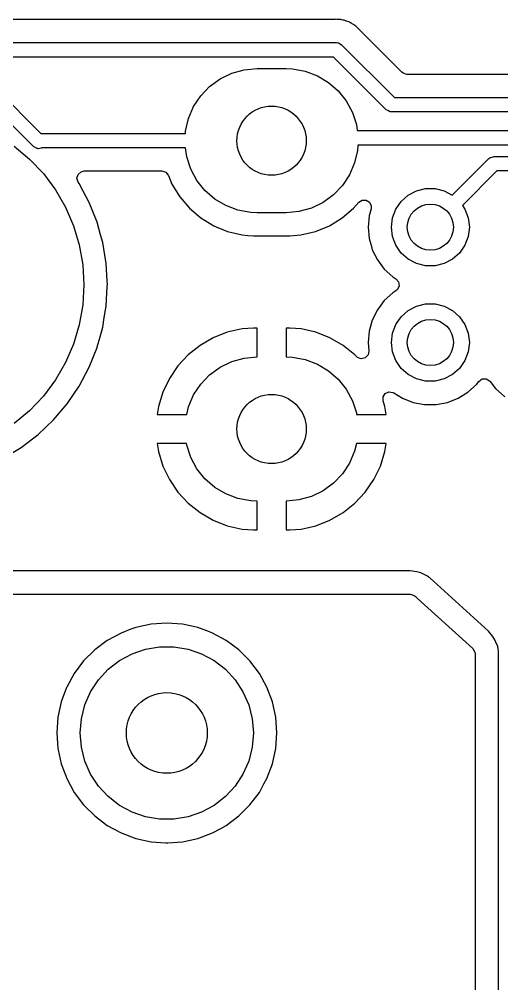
# Model space of a CAD drawing. Extents: x 0.79 to 7.48, y -4.92 to -0.79.
# Drawn here: x 1.255 to 1.584, y -3.115 to -2.456 of the extents above; entities that cross this region are included whole.
import ezdxf

# ---------------------------------------------------------------- set-up
doc = ezdxf.new("R2010")
doc.units = 0
doc.header["$MEASUREMENT"] = 0
doc.layers.add('BLACK', color=7, linetype='CONTINUOUS')

msp = doc.modelspace()

# ---------------------------------------------------------------- linework, layer by layer
at = {"layer": 'BLACK', "linetype": 'CONTINUOUS'}
for p, q in [((1.46927, -2.45667), (0.887755, -2.45667)), ((1.4701, -2.4566), (1.46927, -2.45667)), ((1.47038, -2.45655), (1.4701, -2.4566)), ((1.47074, -2.45649), (1.47038, -2.45655)), ((1.47169, -2.45659), (1.47074, -2.45649)), ((1.47074, -2.45649), (1.47074, -2.45649)), ((1.47239, -2.45666), (1.47169, -2.45659)), ((1.47264, -2.45667), (1.47239, -2.45666)), ((1.4743, -2.45667), (1.47264, -2.45667)), ((1.47493, -2.45685), (1.4743, -2.45667)), ((1.4743, -2.45667), (1.4743, -2.45667)), ((1.47575, -2.45701), (1.47493, -2.45685)), ((1.4764, -2.45707), (1.47575, -2.45701)), ((1.47662, -2.45716), (1.4764, -2.45707)), ((1.4764, -2.45707), (1.4764, -2.45707)), ((1.4764, -2.45707), (1.4764, -2.45707)), ((1.47794, -2.45768), (1.47662, -2.45716)), ((1.47818, -2.45776), (1.47794, -2.45768)), ((1.47978, -2.45821), (1.47818, -2.45776)), ((1.48034, -2.45855), (1.47978, -2.45821)), ((1.48108, -2.45892), (1.48034, -2.45855)), ((1.48135, -2.45903), (1.48108, -2.45892)), ((1.48169, -2.45916), (1.48135, -2.45903)), ((1.48217, -2.45952), (1.48169, -2.45916)), ((1.48301, -2.46016), (1.48217, -2.45952)), ((1.48322, -2.4603), (1.48301, -2.46016)), ((1.48464, -2.46116), (1.48322, -2.4603)), ((1.48548, -2.46206), (1.48464, -2.46116)), ((1.48464, -2.46116), (1.48464, -2.46116)), ((1.48464, -2.46116), (1.48464, -2.46116)), ((1.48634, -2.46298), (1.48548, -2.46206)), ((1.516, -2.49264), (1.48634, -2.46298)), ((0.887402, -2.47244), (1.47146, -2.47244)), ((1.47146, -2.47244), (1.47233, -2.47257)), ((1.47233, -2.47257), (1.4725, -2.47255)), ((1.4725, -2.47255), (1.4726, -2.4726)), ((1.4726, -2.4726), (1.47284, -2.47264)), ((1.47284, -2.47264), (1.47387, -2.4733)), ((1.47387, -2.4733), (1.47494, -2.47388)), ((1.47494, -2.47388), (1.5109, -2.50984)), ((1.46942, -2.48228), (0.88944, -2.48228)), ((1.50538, -2.51824), (1.46942, -2.48228)), ((1.39208, -2.49712), (1.40003, -2.4933)), ((1.40003, -2.4933), (1.40854, -2.49095)), ((1.40854, -2.49095), (1.41732, -2.49016)), ((1.41732, -2.49016), (1.43701, -2.49016)), ((1.43701, -2.49016), (1.44142, -2.49036)), ((1.44142, -2.49036), (1.4501, -2.49193)), ((1.4501, -2.49193), (1.45836, -2.49503)), ((1.45836, -2.49503), (1.46593, -2.49956)), ((1.51681, -2.4933), (1.516, -2.49264)), ((1.51945, -2.49407), (1.51681, -2.4933)), ((1.67686, -2.49407), (1.51945, -2.49407)), ((1.38494, -2.50231), (1.39208, -2.49712)), ((1.46593, -2.49956), (1.47258, -2.50536)), ((1.23881, -2.50341), (1.26984, -2.53445)), ((1.37885, -2.50869), (1.38494, -2.50231)), ((1.47258, -2.50536), (1.47808, -2.51226)), ((1.26487, -2.5434), (1.23329, -2.51181)), ((1.37399, -2.51605), (1.37885, -2.50869)), ((1.47808, -2.51226), (1.48226, -2.52003)), ((1.5109, -2.50984), (1.67905, -2.50984)), ((1.37052, -2.52416), (1.37399, -2.51605)), ((1.48226, -2.52003), (1.48499, -2.52842)), ((1.50645, -2.51883), (1.50538, -2.51824)), ((1.50747, -2.51949), (1.50645, -2.51883)), ((1.50772, -2.51952), (1.50747, -2.51949)), ((1.50781, -2.51957), (1.50772, -2.51952)), ((1.50799, -2.51956), (1.50781, -2.51957)), ((1.50886, -2.51969), (1.50799, -2.51956)), ((1.67701, -2.51969), (1.50886, -2.51969)), ((1.36856, -2.53276), (1.37052, -2.52416)), ((1.26984, -2.53445), (1.36848, -2.53445)), ((1.36848, -2.53445), (1.36856, -2.53276)), ((1.48499, -2.52842), (1.48554, -2.53248)), ((1.48554, -2.53248), (1.67663, -2.53248)), ((1.25163, -2.54306), (1.26215, -2.55188)), ((1.26519, -2.54357), (1.26487, -2.5434)), ((1.2654, -2.54386), (1.26519, -2.54357)), ((1.26639, -2.54422), (1.2654, -2.54386)), ((1.26731, -2.54472), (1.26639, -2.54422)), ((1.26766, -2.5447), (1.26731, -2.54472)), ((1.268, -2.54482), (1.26766, -2.5447)), ((1.26903, -2.5446), (1.268, -2.54482)), ((1.27007, -2.54453), (1.26903, -2.5446)), ((1.27036, -2.54431), (1.27007, -2.54453)), ((1.27045, -2.54429), (1.27036, -2.54431)), ((1.36853, -2.54429), (1.27045, -2.54429)), ((1.36934, -2.55032), (1.36853, -2.54429)), ((1.48578, -2.54598), (1.48381, -2.55458)), ((1.48594, -2.54232), (1.48578, -2.54598)), ((1.67459, -2.54232), (1.48594, -2.54232)), ((1.26215, -2.55188), (1.27158, -2.56188)), ((1.37207, -2.55871), (1.36934, -2.55032)), ((1.48381, -2.55458), (1.48034, -2.56269)), ((1.55041, -2.57649), (1.57526, -2.55164)), ((1.57526, -2.55164), (1.57596, -2.55111)), ((1.57596, -2.55111), (1.57608, -2.55098)), ((1.57608, -2.55098), (1.57618, -2.55095)), ((1.57618, -2.55095), (1.57638, -2.5508)), ((1.57638, -2.5508), (1.57757, -2.55054)), ((1.57757, -2.55054), (1.57874, -2.5502)), ((1.57874, -2.5502), (1.66929, -2.5502)), ((1.29518, -2.5624), (1.29722, -2.56055)), ((1.29722, -2.56055), (1.29935, -2.56006)), ((1.29935, -2.56006), (1.3523, -2.56006)), ((1.3523, -2.56006), (1.35494, -2.56083)), ((1.35494, -2.56083), (1.35674, -2.56291)), ((1.37625, -2.56648), (1.37207, -2.55871)), ((1.58078, -2.56004), (1.55724, -2.58358)), ((1.66725, -2.56004), (1.58078, -2.56004)), ((1.27158, -2.56188), (1.27978, -2.57289)), ((1.29447, -2.56506), (1.29518, -2.5624)), ((1.29531, -2.56768), (1.29447, -2.56506)), ((1.29599, -2.56867), (1.29531, -2.56768)), ((1.35674, -2.56291), (1.35681, -2.56307)), ((1.35681, -2.56307), (1.35925, -2.56896)), ((1.38175, -2.57338), (1.37625, -2.56648)), ((1.48034, -2.56269), (1.47548, -2.57005)), ((1.27978, -2.57289), (1.28665, -2.58479)), ((1.29869, -2.57378), (1.29599, -2.56867)), ((1.29599, -2.56867), (1.29599, -2.56867)), ((1.29599, -2.56867), (1.29599, -2.56867)), ((1.30279, -2.5815), (1.29869, -2.57378)), ((1.35925, -2.56896), (1.35925, -2.56896)), ((1.35925, -2.56896), (1.35925, -2.56896)), ((1.35925, -2.56896), (1.36459, -2.57768)), ((1.3884, -2.57918), (1.38175, -2.57338)), ((1.47548, -2.57005), (1.46939, -2.57643)), ((1.52034, -2.57655), (1.52601, -2.57358)), ((1.52601, -2.57358), (1.53223, -2.57204)), ((1.53223, -2.57204), (1.53864, -2.57204)), ((1.53864, -2.57204), (1.54486, -2.57358)), ((1.54486, -2.57358), (1.55041, -2.57649)), ((1.36459, -2.57768), (1.37123, -2.58546)), ((1.39597, -2.58371), (1.3884, -2.57918)), ((1.46939, -2.57643), (1.46225, -2.58162)), ((1.48656, -2.5814), (1.48887, -2.5799)), ((1.48887, -2.5799), (1.49162, -2.57988)), ((1.49162, -2.57988), (1.49394, -2.58135)), ((1.5119, -2.58608), (1.51554, -2.5808)), ((1.51554, -2.5808), (1.52034, -2.57655)), ((1.28665, -2.58479), (1.29209, -2.5974)), ((1.30816, -2.59499), (1.30279, -2.5815)), ((1.37123, -2.58546), (1.37901, -2.5921)), ((1.40423, -2.58681), (1.39597, -2.58371)), ((1.41291, -2.58838), (1.40423, -2.58681)), ((1.4543, -2.58544), (1.4458, -2.58779)), ((1.46225, -2.58162), (1.4543, -2.58544)), ((1.47532, -2.5921), (1.4831, -2.58546)), ((1.4831, -2.58546), (1.48656, -2.5814)), ((1.49497, -2.58591), (1.49363, -2.59061)), ((1.49394, -2.58135), (1.4951, -2.58384)), ((1.4951, -2.58384), (1.49497, -2.58591)), ((1.50963, -2.59207), (1.5119, -2.58608)), ((1.55724, -2.58358), (1.55896, -2.58608)), ((1.55896, -2.58608), (1.56124, -2.59207)), ((1.37901, -2.5921), (1.38773, -2.59745)), ((1.41732, -2.58858), (1.41291, -2.58838)), ((1.43701, -2.58858), (1.41732, -2.58858)), ((1.4458, -2.58779), (1.43701, -2.58858)), ((1.4666, -2.59745), (1.47532, -2.5921)), ((1.49363, -2.59061), (1.49291, -2.59843)), ((1.50886, -2.59843), (1.50963, -2.59207)), ((1.56124, -2.59207), (1.56201, -2.59843)), ((1.29209, -2.5974), (1.29603, -2.61056)), ((1.31053, -2.60354), (1.30816, -2.59499)), ((1.30816, -2.59499), (1.30816, -2.59499)), ((1.30816, -2.59499), (1.30816, -2.59499)), ((1.30816, -2.59499), (1.30816, -2.59499)), ((1.38773, -2.59745), (1.38773, -2.59745)), ((1.38773, -2.59745), (1.38773, -2.59745)), ((1.38773, -2.59745), (1.38942, -2.59815)), ((1.38942, -2.59815), (1.39718, -2.60136)), ((1.45715, -2.60136), (1.4666, -2.59745)), ((1.49291, -2.59843), (1.49291, -2.59843)), ((1.49291, -2.59843), (1.49363, -2.60624)), ((1.50963, -2.60478), (1.50886, -2.59843)), ((1.56201, -2.59843), (1.56124, -2.60478)), ((1.31204, -2.60897), (1.31053, -2.60354)), ((1.39718, -2.60136), (1.40713, -2.60375)), ((1.40713, -2.60375), (1.41095, -2.60405)), ((1.41095, -2.60405), (1.41477, -2.60435)), ((1.41477, -2.60435), (1.41477, -2.60435)), ((1.41477, -2.60435), (1.43956, -2.60435)), ((1.43956, -2.60435), (1.44211, -2.60415)), ((1.44211, -2.60415), (1.4472, -2.60375)), ((1.4472, -2.60375), (1.45715, -2.60136)), ((1.49363, -2.60624), (1.49363, -2.60624)), ((1.49363, -2.60624), (1.49363, -2.60624)), ((1.49363, -2.60624), (1.49519, -2.61171)), ((1.5119, -2.61078), (1.50963, -2.60478)), ((1.56124, -2.60478), (1.55896, -2.61078)), ((1.29603, -2.61056), (1.29841, -2.62408)), ((1.31439, -2.62329), (1.31204, -2.60897)), ((1.31204, -2.60897), (1.31204, -2.60897)), ((1.31204, -2.60897), (1.31204, -2.60897)), ((1.49519, -2.61171), (1.49578, -2.61379)), ((1.49578, -2.61379), (1.49928, -2.62081)), ((1.51554, -2.61605), (1.5119, -2.61078)), ((1.55896, -2.61078), (1.55532, -2.61605)), ((1.52034, -2.6203), (1.51554, -2.61605)), ((1.52601, -2.62327), (1.52034, -2.6203)), ((1.55053, -2.6203), (1.54486, -2.62327)), ((1.55532, -2.61605), (1.55053, -2.6203)), ((1.29841, -2.62408), (1.29921, -2.6378)), ((1.31439, -2.6233), (1.31439, -2.62329)), ((1.31503, -2.63515), (1.31439, -2.6233)), ((1.49928, -2.62081), (1.49928, -2.62081)), ((1.49928, -2.62081), (1.50401, -2.62707)), ((1.53223, -2.62481), (1.52601, -2.62327)), ((1.53864, -2.62481), (1.53223, -2.62481)), ((1.54486, -2.62327), (1.53864, -2.62481)), ((1.50401, -2.62707), (1.50981, -2.63236)), ((1.50981, -2.63236), (1.50981, -2.63236)), ((1.50981, -2.63236), (1.51188, -2.63364)), ((1.29921, -2.6378), (1.29841, -2.65151)), ((1.31439, -2.65229), (1.31512, -2.63886)), ((1.31518, -2.6378), (1.31503, -2.63515)), ((1.31512, -2.63886), (1.31518, -2.6378)), ((1.31518, -2.6378), (1.31518, -2.6378)), ((1.51188, -2.63364), (1.51372, -2.63569)), ((1.51415, -2.63841), (1.51305, -2.64093)), ((1.51372, -2.63569), (1.51415, -2.63841)), ((1.50981, -2.64323), (1.50401, -2.64852)), ((1.51188, -2.64195), (1.50981, -2.64323)), ((1.50981, -2.64323), (1.50981, -2.64323)), ((1.51305, -2.64093), (1.51188, -2.64195)), ((1.29841, -2.65151), (1.29603, -2.66503)), ((1.3131, -2.66019), (1.31439, -2.65229)), ((1.31439, -2.65229), (1.31439, -2.65229)), ((1.31439, -2.65229), (1.31439, -2.65229)), ((1.50401, -2.64852), (1.49928, -2.65478)), ((1.52034, -2.65529), (1.52601, -2.65232)), ((1.52601, -2.65232), (1.53223, -2.65078)), ((1.53223, -2.65078), (1.53864, -2.65078)), ((1.53864, -2.65078), (1.54486, -2.65232)), ((1.54486, -2.65232), (1.55053, -2.65529)), ((1.49928, -2.65478), (1.49578, -2.6618)), ((1.49928, -2.65478), (1.49928, -2.65478)), ((1.5119, -2.66482), (1.51554, -2.65954)), ((1.51554, -2.65954), (1.52034, -2.65529)), ((1.55053, -2.65529), (1.55532, -2.65954)), ((1.55532, -2.65954), (1.55896, -2.66482)), ((1.29603, -2.66503), (1.29209, -2.67819)), ((1.31204, -2.66662), (1.3131, -2.66019)), ((1.49578, -2.6618), (1.49363, -2.66935)), ((1.50963, -2.67081), (1.5119, -2.66482)), ((1.55896, -2.66482), (1.56124, -2.67081)), ((1.3102, -2.67326), (1.31204, -2.66662)), ((1.39696, -2.6702), (1.38735, -2.67397)), ((1.40703, -2.6679), (1.39696, -2.6702)), ((1.41474, -2.66732), (1.40703, -2.6679)), ((1.40703, -2.6679), (1.40703, -2.6679)), ((1.41732, -2.66732), (1.41474, -2.66732)), ((1.41732, -2.68701), (1.41732, -2.66732)), ((1.43959, -2.66732), (1.43701, -2.66732)), ((1.43701, -2.66732), (1.43701, -2.68701)), ((1.4473, -2.6679), (1.43959, -2.66732)), ((1.44731, -2.6679), (1.4473, -2.6679)), ((1.45737, -2.6702), (1.44731, -2.6679)), ((1.46699, -2.67397), (1.45737, -2.6702)), ((1.49363, -2.66935), (1.49291, -2.67717)), ((1.50886, -2.67717), (1.50963, -2.67081)), ((1.56124, -2.67081), (1.56201, -2.67717)), ((1.29209, -2.67819), (1.28665, -2.6908)), ((1.30827, -2.68021), (1.3102, -2.67326)), ((1.3784, -2.67913), (1.37033, -2.68557)), ((1.38735, -2.67397), (1.3784, -2.67913)), ((1.47593, -2.67913), (1.46699, -2.67397)), ((1.484, -2.68557), (1.47593, -2.67913)), ((1.49291, -2.67717), (1.49291, -2.67717)), ((1.49291, -2.67717), (1.49344, -2.68288)), ((1.50963, -2.68353), (1.50886, -2.67717)), ((1.56201, -2.67717), (1.56124, -2.68353)), ((1.30279, -2.69409), (1.30816, -2.68061)), ((1.30816, -2.68061), (1.30827, -2.68021)), ((1.37033, -2.68557), (1.36331, -2.69314)), ((1.37033, -2.68557), (1.37033, -2.68557)), ((1.485, -2.68665), (1.484, -2.68557)), ((1.484, -2.68557), (1.484, -2.68557)), ((1.49291, -2.68558), (1.49101, -2.68756)), ((1.49344, -2.68288), (1.49291, -2.68558)), ((1.5119, -2.68952), (1.50963, -2.68353)), ((1.56124, -2.68353), (1.55896, -2.68952)), ((1.28665, -2.6908), (1.27978, -2.7027)), ((1.39208, -2.69397), (1.40003, -2.69015)), ((1.40003, -2.69015), (1.40854, -2.6878)), ((1.40854, -2.6878), (1.41732, -2.68701)), ((1.43701, -2.68701), (1.44142, -2.68721)), ((1.44142, -2.68721), (1.4501, -2.68878)), ((1.4501, -2.68878), (1.45836, -2.69188)), ((1.45836, -2.69188), (1.46593, -2.69641)), ((1.48573, -2.6873), (1.485, -2.68665)), ((1.48833, -2.6882), (1.48573, -2.6873)), ((1.49101, -2.68756), (1.48833, -2.6882)), ((1.51554, -2.69479), (1.5119, -2.68952)), ((1.55896, -2.68952), (1.55532, -2.69479)), ((1.29599, -2.70692), (1.30279, -2.69409)), ((1.36331, -2.69314), (1.35749, -2.70167)), ((1.36331, -2.69314), (1.36331, -2.69314)), ((1.37885, -2.70554), (1.38494, -2.69916)), ((1.38494, -2.69916), (1.39208, -2.69397)), ((1.46593, -2.69641), (1.47258, -2.70221)), ((1.52034, -2.69904), (1.51554, -2.69479)), ((1.52601, -2.70201), (1.52034, -2.69904)), ((1.55053, -2.69904), (1.54486, -2.70201)), ((1.55532, -2.69479), (1.55053, -2.69904)), ((1.27978, -2.7027), (1.27158, -2.71372)), ((1.35749, -2.70168), (1.35301, -2.71098)), ((1.35749, -2.70167), (1.35749, -2.70168)), ((1.37399, -2.7129), (1.37885, -2.70554)), ((1.47258, -2.70221), (1.47808, -2.70911)), ((1.53223, -2.70355), (1.52601, -2.70201)), ((1.53864, -2.70355), (1.53223, -2.70355)), ((1.54486, -2.70201), (1.53864, -2.70355)), ((1.56106, -2.7111), (1.56686, -2.70581)), ((1.56686, -2.70581), (1.56845, -2.7037)), ((1.56845, -2.7037), (1.57066, -2.70206)), ((1.57066, -2.70206), (1.57341, -2.70188)), ((1.57341, -2.70188), (1.57582, -2.70321)), ((1.57582, -2.70321), (1.57624, -2.7037)), ((1.57624, -2.7037), (1.57984, -2.70846)), ((1.28784, -2.71893), (1.29599, -2.70692)), ((1.35301, -2.71098), (1.34996, -2.72085)), ((1.47808, -2.70911), (1.48226, -2.71688)), ((1.50317, -2.71433), (1.50462, -2.712)), ((1.50462, -2.712), (1.50711, -2.71082)), ((1.50711, -2.71082), (1.50984, -2.71118)), ((1.50984, -2.71118), (1.51044, -2.71149)), ((1.51044, -2.71149), (1.51648, -2.71523)), ((1.55439, -2.71523), (1.56106, -2.7111)), ((1.57984, -2.70846), (1.58618, -2.71424)), ((1.27158, -2.71372), (1.26215, -2.72371)), ((1.27844, -2.73), (1.28784, -2.71893)), ((1.37052, -2.72101), (1.37399, -2.7129)), ((1.48226, -2.71688), (1.48499, -2.72527)), ((1.50321, -2.71708), (1.50317, -2.71433)), ((1.50437, -2.72085), (1.50321, -2.71708)), ((1.51648, -2.71523), (1.51648, -2.71523)), ((1.51648, -2.71523), (1.5238, -2.71807)), ((1.5238, -2.71807), (1.53151, -2.71951)), ((1.53936, -2.71951), (1.54707, -2.71807)), ((1.54707, -2.71807), (1.55439, -2.71523)), ((1.26215, -2.72371), (1.25163, -2.73253)), ((1.34996, -2.72085), (1.34913, -2.72638)), ((1.34996, -2.72085), (1.34996, -2.72085)), ((1.36929, -2.72638), (1.37052, -2.72101)), ((1.48499, -2.72527), (1.48514, -2.72638)), ((1.5052, -2.72638), (1.50437, -2.72085)), ((1.50437, -2.72085), (1.50437, -2.72085)), ((1.53151, -2.71951), (1.53151, -2.71951)), ((1.53151, -2.71951), (1.53936, -2.71951)), ((1.53936, -2.71951), (1.53936, -2.71951)), ((1.2679, -2.73998), (1.27844, -2.73)), ((1.34913, -2.72638), (1.36929, -2.72638)), ((1.48514, -2.72638), (1.5052, -2.72638)), ((1.25634, -2.74877), (1.2679, -2.73998)), ((1.2439, -2.75625), (1.25634, -2.74877)), ((1.34913, -2.74606), (1.34996, -2.75159)), ((1.36919, -2.74606), (1.34913, -2.74606)), ((1.34996, -2.75159), (1.34996, -2.75159)), ((1.34996, -2.75159), (1.35301, -2.76146)), ((1.36934, -2.74717), (1.36919, -2.74606)), ((1.37207, -2.75556), (1.36934, -2.74717)), ((1.48381, -2.75143), (1.48034, -2.75954)), ((1.48504, -2.74606), (1.48381, -2.75143)), ((1.5052, -2.74606), (1.48504, -2.74606)), ((1.50132, -2.76146), (1.50437, -2.75159)), ((1.50437, -2.75159), (1.5052, -2.74606)), ((1.50437, -2.75159), (1.50437, -2.75159)), ((1.37625, -2.76333), (1.37207, -2.75556)), ((1.35301, -2.76146), (1.35301, -2.76146)), ((1.35301, -2.76146), (1.35749, -2.77077)), ((1.38175, -2.77023), (1.37625, -2.76333)), ((1.48034, -2.75954), (1.47548, -2.7669)), ((1.49684, -2.77077), (1.50132, -2.76146)), ((1.35749, -2.77077), (1.35749, -2.77077)), ((1.35749, -2.77077), (1.36331, -2.7793)), ((1.3884, -2.77603), (1.38175, -2.77023)), ((1.47548, -2.7669), (1.46939, -2.77328)), ((1.49103, -2.7793), (1.49684, -2.77077)), ((1.49684, -2.77077), (1.49684, -2.77077)), ((1.39597, -2.78056), (1.3884, -2.77603)), ((1.46225, -2.77847), (1.4543, -2.7823)), ((1.46939, -2.77328), (1.46225, -2.77847)), ((1.36331, -2.7793), (1.36331, -2.7793)), ((1.36331, -2.7793), (1.37033, -2.78687)), ((1.40423, -2.78366), (1.39597, -2.78056)), ((1.41291, -2.78523), (1.40423, -2.78366)), ((1.4458, -2.78464), (1.43701, -2.78543)), ((1.4543, -2.7823), (1.4458, -2.78464)), ((1.484, -2.78687), (1.49103, -2.7793)), ((1.49103, -2.7793), (1.49103, -2.7793)), ((1.37033, -2.78687), (1.37033, -2.78687)), ((1.37033, -2.78687), (1.3784, -2.79331)), ((1.41732, -2.78543), (1.41291, -2.78523)), ((1.41732, -2.80512), (1.41732, -2.78543)), ((1.43701, -2.78543), (1.43701, -2.80512)), ((1.47593, -2.79331), (1.484, -2.78687)), ((1.484, -2.78687), (1.484, -2.78687)), ((1.3784, -2.79331), (1.38735, -2.79847)), ((1.46699, -2.79847), (1.47593, -2.79331)), ((1.38735, -2.79847), (1.39696, -2.80224)), ((1.39696, -2.80224), (1.40703, -2.80454)), ((1.40703, -2.80454), (1.40703, -2.80454)), ((1.40703, -2.80454), (1.41474, -2.80512)), ((1.43959, -2.80512), (1.4473, -2.80454)), ((1.4473, -2.80454), (1.44731, -2.80454)), ((1.44731, -2.80454), (1.45737, -2.80224)), ((1.45737, -2.80224), (1.46699, -2.79847)), ((1.41474, -2.80512), (1.41732, -2.80512)), ((1.43701, -2.80512), (1.43959, -2.80512)), ((1.52174, -2.83304), (1.01573, -2.83304)), ((1.52624, -2.83368), (1.52174, -2.83304)), ((1.52887, -2.83446), (1.52624, -2.83368)), ((1.52624, -2.83368), (1.52624, -2.83368)), ((1.53119, -2.83556), (1.52887, -2.83446)), ((1.53339, -2.8366), (1.53119, -2.83556)), ((1.5341, -2.83711), (1.53339, -2.8366)), ((1.53464, -2.83753), (1.5341, -2.83711)), ((1.53501, -2.83781), (1.53464, -2.83753)), ((1.53552, -2.83824), (1.53501, -2.83781)), ((1.53753, -2.84007), (1.53552, -2.83824)), ((1.57515, -2.8743), (1.53753, -2.84007)), ((1.01573, -2.849), (1.52174, -2.849)), ((1.52174, -2.849), (1.52438, -2.84977)), ((1.52438, -2.84977), (1.52502, -2.85027)), ((1.52502, -2.85027), (1.52676, -2.85185)), ((1.52676, -2.85185), (1.5644, -2.88611)), ((1.34503, -2.86945), (1.33458, -2.87173)), ((1.35571, -2.86869), (1.34503, -2.86945)), ((1.34503, -2.86945), (1.34503, -2.86945)), ((1.36638, -2.86945), (1.35571, -2.86869)), ((1.35571, -2.86869), (1.35571, -2.86869)), ((1.37684, -2.87173), (1.36638, -2.86945)), ((1.36638, -2.86945), (1.36638, -2.86945)), ((1.32455, -2.87547), (1.31515, -2.88059)), ((1.33128, -2.87295), (1.32455, -2.87547)), ((1.33457, -2.87173), (1.33128, -2.87295)), ((1.33458, -2.87173), (1.33457, -2.87173)), ((1.33457, -2.87173), (1.33457, -2.87173)), ((1.38492, -2.87474), (1.37684, -2.87173)), ((1.37684, -2.87173), (1.37684, -2.87173)), ((1.37684, -2.87173), (1.37684, -2.87173)), ((1.38687, -2.87547), (1.38492, -2.87474)), ((1.39626, -2.88059), (1.38687, -2.87547)), ((1.38687, -2.87547), (1.38687, -2.87547)), ((1.57804, -2.87781), (1.57515, -2.8743)), ((1.31515, -2.88059), (1.30658, -2.88701)), ((1.31515, -2.88059), (1.31515, -2.88059)), ((1.39626, -2.8806), (1.39626, -2.88059)), ((1.39626, -2.88059), (1.39626, -2.88059)), ((1.40483, -2.88701), (1.39626, -2.8806)), ((1.57947, -2.88015), (1.57804, -2.87781)), ((1.57804, -2.87781), (1.57804, -2.87781)), ((1.5801, -2.88169), (1.57947, -2.88015)), ((1.58137, -2.88477), (1.5801, -2.88169)), ((1.30658, -2.88701), (1.29902, -2.89458)), ((1.30658, -2.88701), (1.30658, -2.88701)), ((1.32341, -2.89426), (1.33199, -2.88962)), ((1.33199, -2.88962), (1.34121, -2.88645)), ((1.34121, -2.88645), (1.35083, -2.88485)), ((1.35083, -2.88485), (1.36059, -2.88485)), ((1.36059, -2.88485), (1.37021, -2.88645)), ((1.37021, -2.88645), (1.37943, -2.88962)), ((1.37943, -2.88962), (1.38801, -2.89426)), ((1.4124, -2.89458), (1.40483, -2.88701)), ((1.40483, -2.88701), (1.40483, -2.88701)), ((1.40483, -2.88701), (1.40483, -2.88701)), ((1.5644, -2.88611), (1.56583, -2.88846)), ((1.56583, -2.88846), (1.566, -2.88972)), ((1.566, -2.88972), (1.566, -4.13552)), ((1.58166, -2.88638), (1.58137, -2.88477)), ((1.5819, -2.88816), (1.58166, -2.88638)), ((1.58166, -2.88638), (1.58166, -2.88638)), ((1.58196, -2.8892), (1.5819, -2.88816)), ((1.5819, -2.88816), (1.5819, -2.88816)), ((1.58196, -3.26624), (1.58196, -2.8892)), ((1.29902, -2.89458), (1.2926, -2.90315)), ((1.29902, -2.89458), (1.29902, -2.89458)), ((1.31571, -2.90025), (1.32341, -2.89426)), ((1.38801, -2.89426), (1.39571, -2.90025)), ((1.41881, -2.90315), (1.4124, -2.89458)), ((1.4124, -2.89458), (1.4124, -2.89458)), ((1.4124, -2.89458), (1.4124, -2.89458)), ((1.2926, -2.90315), (1.28747, -2.91254)), ((1.2926, -2.90315), (1.2926, -2.90315)), ((1.30911, -2.90743), (1.31571, -2.90025)), ((1.39571, -2.90025), (1.40231, -2.90743)), ((1.42394, -2.91254), (1.41881, -2.90315)), ((1.41881, -2.90315), (1.41881, -2.90315)), ((1.41881, -2.90315), (1.41881, -2.90315)), ((1.30377, -2.91559), (1.30911, -2.90743)), ((1.40231, -2.90743), (1.40765, -2.91559)), ((1.28742, -2.91268), (1.28373, -2.92257)), ((1.28747, -2.91254), (1.28742, -2.91268)), ((1.29985, -2.92453), (1.30377, -2.91559)), ((1.40765, -2.91559), (1.41156, -2.92453)), ((1.42768, -2.92257), (1.42394, -2.91254)), ((1.42394, -2.91254), (1.42394, -2.91254)), ((1.42394, -2.91254), (1.42394, -2.91254)), ((1.28373, -2.92257), (1.28146, -2.93302)), ((1.28373, -2.92257), (1.28373, -2.92257)), ((1.28373, -2.92257), (1.28373, -2.92257)), ((1.42996, -2.93303), (1.42768, -2.92257)), ((1.29746, -2.93398), (1.29985, -2.92453)), ((1.41156, -2.92453), (1.41396, -2.93398)), ((1.28146, -2.93303), (1.28069, -2.9437)), ((1.28146, -2.93302), (1.28146, -2.93303)), ((1.29665, -2.9437), (1.29746, -2.93398)), ((1.41396, -2.93398), (1.41476, -2.9437)), ((1.43072, -2.9437), (1.42996, -2.93303)), ((1.28069, -2.9437), (1.28069, -2.9437)), ((1.28069, -2.9437), (1.28146, -2.95438)), ((1.29746, -2.95342), (1.29665, -2.9437)), ((1.41476, -2.9437), (1.41396, -2.95342)), ((1.42996, -2.95438), (1.43072, -2.9437)), ((1.28146, -2.95438), (1.28146, -2.95438)), ((1.28146, -2.95438), (1.28165, -2.95526)), ((1.28165, -2.95526), (1.28373, -2.96483)), ((1.29985, -2.96288), (1.29746, -2.95342)), ((1.41396, -2.95342), (1.41156, -2.96288)), ((1.42768, -2.96483), (1.42996, -2.95438)), ((1.28373, -2.96483), (1.28675, -2.97291)), ((1.30377, -2.97181), (1.29985, -2.96288)), ((1.41156, -2.96288), (1.40765, -2.97181)), ((1.42394, -2.97486), (1.42768, -2.96483)), ((1.28675, -2.97291), (1.28747, -2.97486)), ((1.28747, -2.97486), (1.2926, -2.98426)), ((1.30911, -2.97997), (1.30377, -2.97181)), ((1.40765, -2.97181), (1.40231, -2.97997)), ((1.42199, -2.97844), (1.42394, -2.97486)), ((1.42394, -2.97486), (1.42394, -2.97486)), ((1.42394, -2.97486), (1.42394, -2.97486)), ((1.31571, -2.98715), (1.30911, -2.97997)), ((1.40231, -2.97997), (1.39571, -2.98715)), ((1.41881, -2.98426), (1.42199, -2.97844)), ((1.2926, -2.98426), (1.2926, -2.98426)), ((1.2926, -2.98426), (1.2926, -2.98426)), ((1.2926, -2.98426), (1.29902, -2.99282)), ((1.32341, -2.99314), (1.31571, -2.98715)), ((1.39571, -2.98715), (1.38801, -2.99314)), ((1.4124, -2.99282), (1.41881, -2.98426)), ((1.29902, -2.99282), (1.29902, -2.99282)), ((1.29902, -2.99282), (1.29902, -2.99282)), ((1.29902, -2.99282), (1.30658, -3.00039)), ((1.33199, -2.99778), (1.32341, -2.99314)), ((1.38801, -2.99314), (1.37943, -2.99778)), ((1.40483, -3.00039), (1.4124, -2.99282)), ((1.30658, -3.00039), (1.30658, -3.00039)), ((1.30658, -3.00039), (1.30658, -3.00039)), ((1.30658, -3.00039), (1.31515, -3.00681)), ((1.34121, -3.00095), (1.33199, -2.99778)), ((1.35083, -3.00255), (1.34121, -3.00095)), ((1.37021, -3.00095), (1.36059, -3.00255)), ((1.37943, -2.99778), (1.37021, -3.00095)), ((1.39626, -3.00681), (1.40483, -3.00039)), ((1.31515, -3.00681), (1.31515, -3.00681)), ((1.31515, -3.00681), (1.31515, -3.00681)), ((1.31515, -3.00681), (1.32455, -3.01194)), ((1.36059, -3.00255), (1.35083, -3.00255)), ((1.38687, -3.01194), (1.39251, -3.00886)), ((1.39251, -3.00886), (1.39626, -3.00681)), ((1.32455, -3.01194), (1.32455, -3.01194)), ((1.32455, -3.01194), (1.32455, -3.01194)), ((1.32455, -3.01194), (1.32455, -3.01194)), ((1.32455, -3.01194), (1.33457, -3.01568)), ((1.37684, -3.01568), (1.38687, -3.01194)), ((1.38687, -3.01194), (1.38687, -3.01194)), ((1.38687, -3.01194), (1.38687, -3.01194)), ((1.33457, -3.01568), (1.34503, -3.01795)), ((1.34503, -3.01795), (1.35495, -3.01866)), ((1.35495, -3.01866), (1.35571, -3.01871)), ((1.35571, -3.01871), (1.35642, -3.01866)), ((1.35571, -3.01871), (1.35571, -3.01871)), ((1.35571, -3.01871), (1.35571, -3.01871)), ((1.35642, -3.01866), (1.36638, -3.01795)), ((1.36638, -3.01795), (1.37684, -3.01568))]:
    msp.add_line(p, q, dxfattribs=at)
at = {"layer": 'BLACK'}
for centre, radius in [((1.42717, -2.53937), 0.023622), ((1.53543, -2.59843), 0.015748), ((1.53543, -2.67717), 0.015748), ((1.42717, -2.73622), 0.023622), ((1.35571, -2.9437), 0.027559)]:
    msp.add_circle(centre, radius, dxfattribs=at)

doc.saveas('drawing.dxf')
